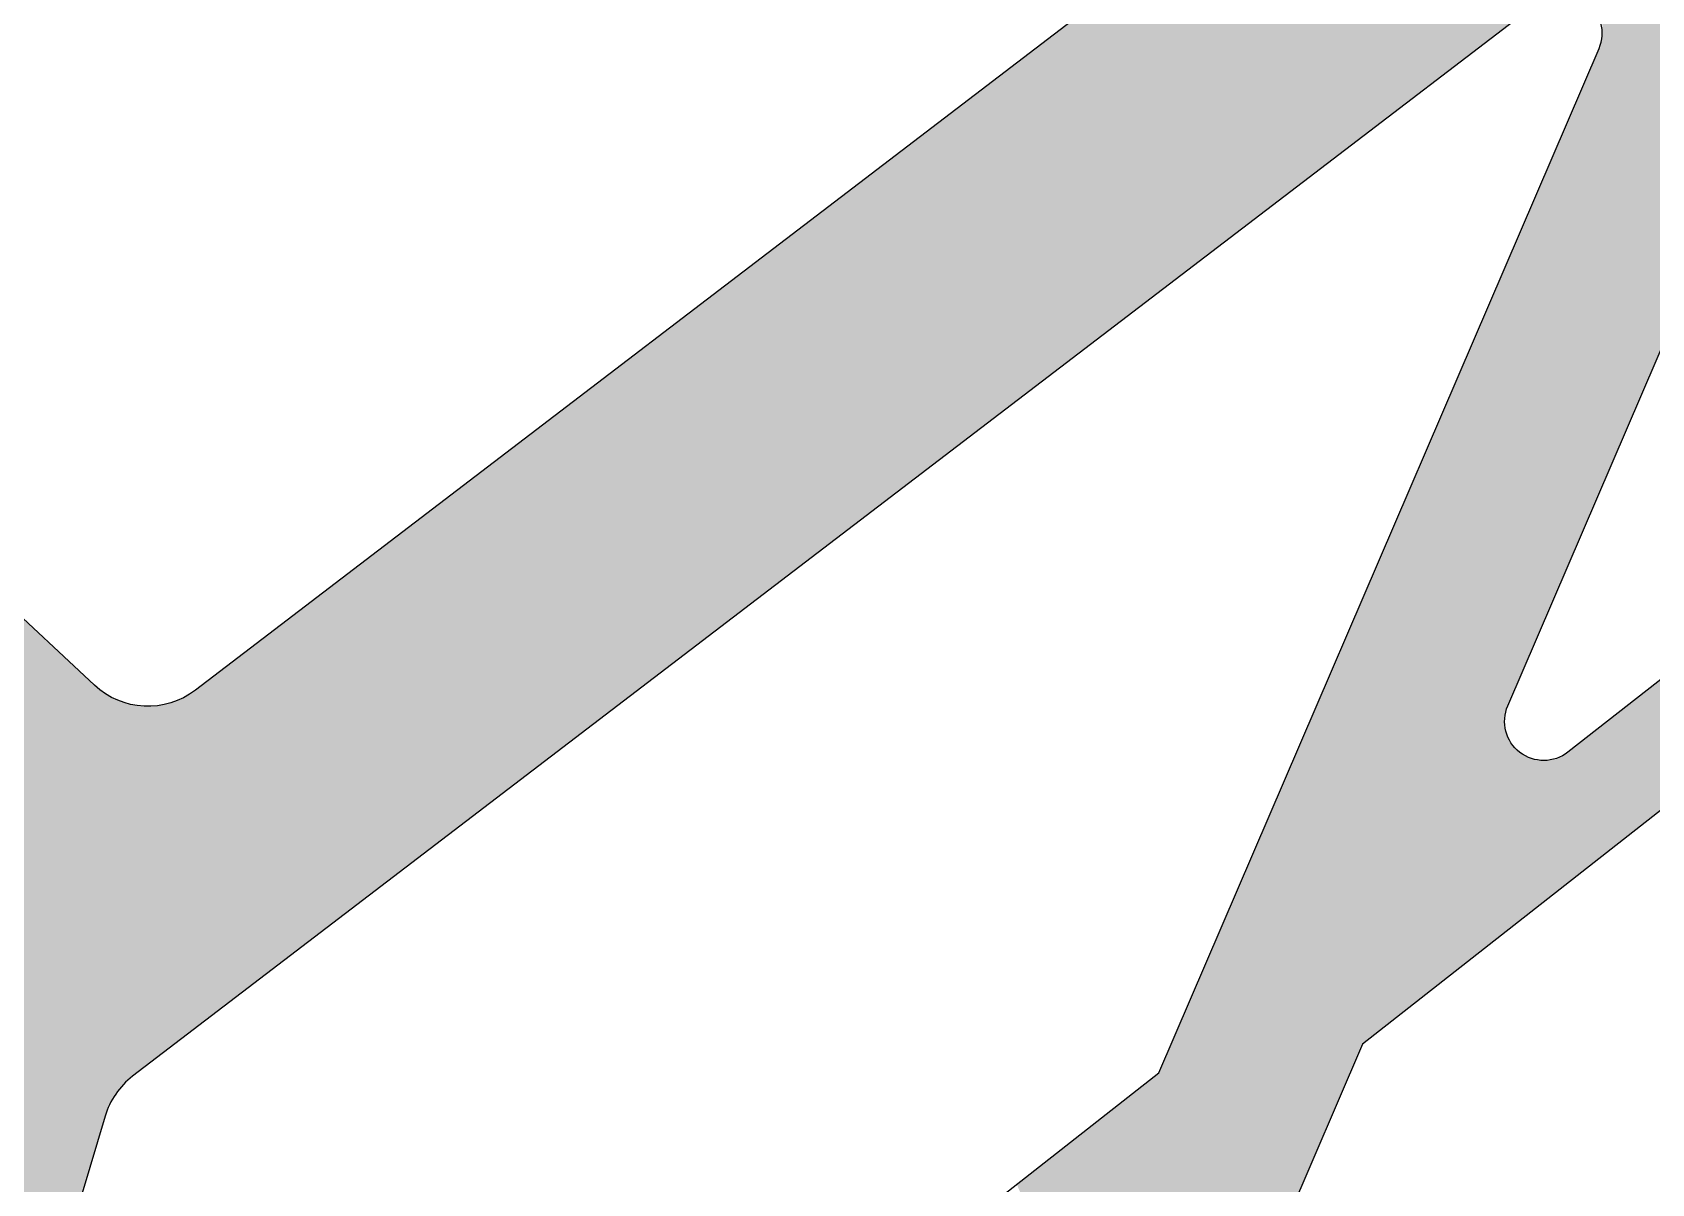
# Model space of a CAD drawing. Extents: x 181 to 485, y 440 to 775.
# Drawn here: x 397.7 to 439.02, y 576.16 to 605.55 of the extents above; entities that cross this region are included whole.
import ezdxf

# ---------------------------------------------------------------- set-up
doc = ezdxf.new("R2010")
doc.units = 0
doc.layers.add('LAYER_01', color=7, linetype='CONTINUOUS')

# ---------------------------------------------------------------- blocks, each defined once
blk = doc.blocks.new('*U1')
at = {"layer": 'LAYER_01', "linetype": 'CONTINUOUS'}
for points in [[(437.759, 605.557), (437.759, 629.942), (437.76, 605.536)], [(437.76, 605.536), (437.759, 629.942), (437.76, 629.942)], [(437.76, 593.972), (437.76, 629.942), (444.819, 610.408)], [(435.949, 606.178), (401.862, 588.759), (435.949, 614.808)], [(401.862, 580.129), (401.862, 588.759), (435.949, 606.178)], [(460.312, 602.208), (436.885, 587.178), (460.312, 605.548)], [(437.746, 593.939), (437.742, 605.352), (437.746, 605.372)], [(437.749, 593.947), (437.746, 605.372), (437.749, 605.392)], [(437.746, 593.939), (437.746, 605.372), (437.749, 593.947)], [(437.752, 593.953), (437.749, 605.392), (437.752, 605.412)], [(437.749, 593.947), (437.749, 605.392), (437.752, 593.953)], [(437.754, 593.959), (437.752, 605.412), (437.754, 605.433)], [(437.752, 593.953), (437.752, 605.412), (437.754, 593.959)], [(437.756, 593.964), (437.754, 605.433), (437.756, 605.453)], [(437.754, 593.959), (437.754, 605.433), (437.756, 593.964)], [(437.758, 593.967), (437.756, 605.453), (437.758, 605.474)], [(437.756, 593.964), (437.756, 605.453), (437.758, 593.967)], [(437.759, 593.97), (437.758, 605.474), (437.759, 605.495)], [(437.758, 593.967), (437.758, 605.474), (437.759, 593.97)], [(437.76, 593.972), (437.759, 605.516), (437.76, 605.536)], [(437.759, 593.972), (437.759, 605.495), (437.759, 605.516)], [(437.759, 593.972), (437.759, 605.516), (437.76, 593.972)], [(437.759, 593.97), (437.759, 605.495), (437.759, 593.972)], [(437.678, 593.783), (435.349, 599.721), (437.678, 605.145)], [(437.686, 593.801), (437.678, 605.145), (437.686, 605.162)], [(437.678, 593.783), (437.678, 605.145), (437.686, 593.801)], [(437.693, 593.817), (437.686, 605.162), (437.693, 605.18)], [(437.686, 593.801), (437.686, 605.162), (437.693, 593.817)], [(437.7, 593.833), (437.693, 605.18), (437.7, 605.198)], [(437.693, 593.817), (437.693, 605.18), (437.7, 593.833)], [(437.706, 593.848), (437.7, 605.198), (437.706, 605.217)], [(437.7, 593.833), (437.7, 605.198), (437.706, 593.848)], [(437.712, 593.862), (437.706, 605.217), (437.712, 605.235)], [(437.706, 593.848), (437.706, 605.217), (437.712, 593.862)], [(437.718, 593.876), (437.712, 605.235), (437.718, 605.254)], [(437.712, 593.862), (437.712, 605.235), (437.718, 593.876)], [(437.724, 593.889), (437.718, 605.254), (437.724, 605.273)], [(437.718, 593.876), (437.718, 605.254), (437.724, 593.889)], [(437.729, 593.9), (437.724, 605.273), (437.729, 605.293)], [(437.724, 593.889), (437.724, 605.273), (437.729, 593.9)], [(437.734, 593.911), (437.729, 605.293), (437.734, 605.312)], [(437.729, 593.9), (437.729, 605.293), (437.734, 593.911)], [(437.738, 593.922), (437.734, 605.312), (437.738, 605.332)], [(437.734, 593.911), (437.734, 605.312), (437.738, 593.922)], [(437.742, 593.931), (437.738, 605.332), (437.742, 605.352)], [(437.738, 593.922), (437.738, 605.332), (437.742, 593.931)], [(437.742, 593.931), (437.742, 605.352), (437.746, 593.939)], [(436.885, 583.838), (436.885, 587.178), (460.312, 602.208)], [(435.285, 588.152), (435.282, 599.564), (435.285, 599.573)], [(435.289, 588.172), (435.285, 599.573), (435.289, 599.582)], [(435.285, 588.152), (435.285, 599.573), (435.289, 588.172)], [(435.294, 588.191), (435.289, 599.582), (435.294, 599.592)], [(435.289, 588.172), (435.289, 599.582), (435.294, 588.191)], [(435.299, 588.211), (435.294, 599.592), (435.299, 599.603)], [(435.294, 588.191), (435.294, 599.592), (435.299, 588.211)], [(435.304, 588.23), (435.299, 599.603), (435.304, 599.615)], [(435.299, 588.211), (435.299, 599.603), (435.304, 588.23)], [(435.309, 588.25), (435.304, 599.615), (435.309, 599.628)], [(435.304, 588.23), (435.304, 599.615), (435.309, 588.25)], [(435.315, 588.268), (435.309, 599.628), (435.315, 599.642)], [(435.309, 588.25), (435.309, 599.628), (435.315, 588.268)], [(435.321, 588.287), (435.315, 599.642), (435.321, 599.656)], [(435.315, 588.268), (435.315, 599.642), (435.321, 588.287)], [(435.328, 588.306), (435.321, 599.656), (435.328, 599.671)], [(435.321, 588.287), (435.321, 599.656), (435.328, 588.306)], [(435.335, 588.324), (435.328, 599.671), (435.335, 599.687)], [(435.328, 588.306), (435.328, 599.671), (435.335, 588.324)], [(435.342, 588.342), (435.335, 599.687), (435.342, 599.704)], [(435.335, 588.324), (435.335, 599.687), (435.342, 588.342)], [(435.349, 588.36), (435.342, 599.704), (435.349, 599.721)], [(435.342, 588.342), (435.342, 599.704), (435.349, 588.36)], [(435.349, 588.36), (435.349, 599.721), (437.678, 593.783)], [(435.268, 582.57), (431.641, 591.086), (435.268, 599.532)], [(435.269, 588.008), (435.268, 599.532), (435.269, 599.534)], [(435.268, 587.966), (435.268, 599.532), (435.268, 587.987)], [(435.268, 587.987), (435.268, 599.532), (435.268, 599.532)], [(435.268, 587.987), (435.268, 599.532), (435.269, 588.008)], [(435.27, 588.029), (435.269, 599.534), (435.27, 599.537)], [(435.269, 588.008), (435.269, 599.534), (435.27, 588.029)], [(435.271, 588.05), (435.27, 599.537), (435.271, 599.54)], [(435.27, 588.029), (435.27, 599.537), (435.271, 588.05)], [(435.273, 588.07), (435.271, 599.54), (435.273, 599.545)], [(435.271, 588.05), (435.271, 599.54), (435.273, 588.07)], [(435.276, 588.091), (435.273, 599.545), (435.276, 599.55)], [(435.273, 588.07), (435.273, 599.545), (435.276, 588.091)], [(435.279, 588.111), (435.276, 599.55), (435.279, 599.557)], [(435.276, 588.091), (435.276, 599.55), (435.279, 588.111)], [(435.282, 588.132), (435.279, 599.557), (435.282, 599.564)], [(435.279, 588.111), (435.279, 599.557), (435.282, 588.132)], [(435.282, 588.132), (435.282, 599.564), (435.285, 588.152)], [(392.701, 554.838), (392.701, 595.033), (399.282, 576.968)], [(399.282, 576.968), (392.701, 595.033), (399.282, 588.886)], [(431.641, 579.725), (426.446, 578.993), (431.641, 591.086)], [(431.641, 579.725), (431.641, 591.086), (435.268, 582.57)], [(399.282, 576.968), (399.282, 588.886), (399.312, 577.069)], [(399.312, 577.069), (399.282, 588.886), (399.312, 588.859)], [(399.312, 577.069), (399.312, 588.859), (399.343, 577.172)], [(399.343, 577.172), (399.312, 588.859), (399.343, 588.832)], [(399.343, 577.172), (399.343, 588.832), (399.374, 577.277)], [(399.374, 577.277), (399.343, 588.832), (399.374, 588.805)], [(399.374, 577.277), (399.374, 588.805), (399.406, 577.386)], [(399.406, 577.386), (399.374, 588.805), (399.406, 588.779)], [(399.406, 577.386), (399.406, 588.779), (399.439, 577.496)], [(399.439, 577.496), (399.406, 588.779), (399.439, 588.754)], [(399.439, 577.496), (399.439, 588.754), (399.473, 577.61)], [(399.473, 577.61), (399.439, 588.754), (399.473, 588.729)], [(399.473, 577.61), (399.473, 588.729), (399.507, 577.725)], [(399.507, 577.725), (399.473, 588.729), (399.507, 588.705)], [(399.507, 577.725), (399.507, 588.705), (399.543, 577.843)], [(399.543, 577.843), (399.507, 588.705), (399.543, 588.681)], [(399.543, 577.843), (399.543, 588.681), (399.555, 577.884)], [(399.555, 577.884), (399.543, 588.681), (399.555, 588.673)], [(399.555, 577.884), (399.555, 588.673), (399.566, 577.921)], [(399.566, 577.921), (399.555, 588.673), (399.566, 588.666)], [(399.566, 577.921), (399.566, 588.666), (399.578, 577.958)], [(399.578, 577.958), (399.566, 588.666), (399.578, 588.658)], [(399.578, 577.958), (399.578, 588.658), (399.578, 577.958)], [(399.578, 577.958), (399.578, 588.658), (399.578, 588.658)], [(399.578, 577.958), (399.578, 588.658), (399.591, 577.995)], [(399.591, 577.995), (399.578, 588.658), (399.591, 588.65)], [(399.591, 577.995), (399.591, 588.65), (399.605, 578.031)], [(399.605, 578.031), (399.591, 588.65), (399.605, 588.641)], [(399.605, 578.031), (399.605, 588.641), (399.615, 578.057)], [(399.615, 578.057), (399.605, 588.641), (399.615, 588.635)], [(399.615, 578.057), (399.615, 588.635), (399.619, 578.068)], [(399.619, 578.068), (399.615, 588.635), (399.619, 588.632)], [(399.619, 578.068), (399.619, 588.632), (399.634, 578.104)], [(399.634, 578.104), (399.619, 588.632), (399.634, 588.624)], [(399.634, 578.104), (399.634, 588.624), (399.65, 578.14)], [(399.65, 578.14), (399.634, 588.624), (399.65, 588.614)], [(399.65, 578.14), (399.65, 588.614), (399.652, 578.144)], [(399.652, 578.144), (399.65, 588.614), (399.652, 588.613)], [(399.652, 578.144), (399.652, 588.613), (399.667, 578.175)], [(399.667, 578.175), (399.652, 588.613), (399.667, 588.605)], [(399.667, 578.175), (399.667, 588.605), (399.684, 578.211)], [(399.684, 578.211), (399.667, 588.605), (399.684, 588.595)], [(399.684, 578.211), (399.684, 588.595), (399.69, 578.222)], [(399.69, 578.222), (399.684, 588.595), (399.69, 588.592)], [(399.69, 578.222), (399.69, 588.592), (399.702, 578.246)], [(399.702, 578.246), (399.69, 588.592), (399.702, 588.585)], [(399.702, 578.246), (399.702, 588.585), (399.721, 578.281)], [(399.721, 578.281), (399.702, 588.585), (399.721, 588.575)], [(399.721, 578.281), (399.721, 588.575), (399.728, 578.294)], [(399.728, 578.294), (399.721, 588.575), (399.728, 588.571)], [(399.728, 578.294), (399.728, 588.571), (399.74, 578.315)], [(399.74, 578.315), (399.728, 588.571), (399.74, 588.565)], [(399.74, 578.315), (399.74, 588.565), (399.761, 578.349)], [(399.761, 578.349), (399.74, 588.565), (399.761, 588.555)], [(399.761, 578.349), (399.761, 588.555), (399.768, 578.361)], [(399.768, 578.361), (399.761, 588.555), (399.768, 588.552)], [(399.768, 578.361), (399.768, 588.552), (399.781, 578.383)], [(399.781, 578.383), (399.768, 588.552), (399.781, 588.545)], [(399.781, 578.383), (399.781, 588.545), (399.803, 578.416)], [(399.803, 578.416), (399.781, 588.545), (399.803, 588.535)], [(399.803, 578.416), (399.803, 588.535), (399.807, 578.423)], [(399.807, 578.423), (399.803, 588.535), (399.807, 588.533)], [(399.807, 578.423), (399.807, 588.533), (399.825, 578.449)], [(399.825, 578.449), (399.807, 588.533), (399.825, 588.525)], [(399.825, 578.449), (399.825, 588.525), (399.848, 578.481)], [(399.848, 578.481), (399.825, 588.525), (399.848, 588.515)], [(399.848, 578.481), (399.848, 588.515), (399.848, 578.482)], [(399.848, 578.482), (399.848, 588.515), (399.848, 588.515)], [(399.848, 578.482), (399.848, 588.515), (399.871, 578.514)], [(399.871, 578.514), (399.848, 588.515), (399.871, 588.505)], [(399.871, 578.514), (399.871, 588.505), (399.888, 578.536)], [(399.888, 578.536), (399.871, 588.505), (399.888, 588.497)], [(399.888, 578.536), (399.888, 588.497), (399.895, 578.545)], [(399.895, 578.545), (399.888, 588.497), (399.895, 588.495)], [(399.895, 578.545), (399.895, 588.495), (399.92, 578.576)], [(399.92, 578.576), (399.895, 588.495), (399.92, 588.485)], [(399.92, 578.576), (399.92, 588.485), (399.93, 578.588)], [(399.93, 578.588), (399.92, 588.485), (399.93, 588.481)], [(399.93, 578.588), (399.93, 588.481), (399.945, 578.606)], [(399.945, 578.606), (399.93, 588.481), (399.945, 588.475)], [(399.945, 578.606), (399.945, 588.475), (399.971, 578.636)], [(399.971, 578.636), (399.945, 588.475), (399.971, 588.466)], [(399.971, 578.636), (399.971, 588.466), (399.972, 578.637)], [(399.972, 578.637), (399.971, 588.466), (399.972, 588.465)], [(399.972, 578.637), (399.972, 588.465), (399.998, 578.666)], [(399.998, 578.666), (399.972, 588.465), (399.998, 588.456)], [(399.998, 578.666), (399.998, 588.456), (400.014, 578.683)], [(400.014, 578.683), (399.998, 588.456), (400.014, 588.451)], [(400.014, 578.683), (400.014, 588.451), (400.025, 578.695)], [(400.025, 578.695), (400.014, 588.451), (400.025, 588.447)], [(400.025, 578.695), (400.025, 588.447), (400.052, 578.723)], [(400.052, 578.723), (400.025, 588.447), (400.052, 588.439)], [(400.052, 578.723), (400.052, 588.439), (400.057, 578.727)], [(400.057, 578.727), (400.052, 588.439), (400.057, 588.437)], [(400.057, 578.727), (400.057, 588.437), (400.08, 578.75)], [(400.08, 578.75), (400.057, 588.437), (400.08, 588.43)], [(400.08, 578.75), (400.08, 588.43), (400.1, 578.769)], [(400.1, 578.769), (400.08, 588.43), (400.1, 588.424)], [(400.1, 578.769), (400.1, 588.424), (400.109, 578.777)], [(400.109, 578.777), (400.1, 588.424), (400.109, 588.422)], [(400.109, 578.777), (400.109, 588.422), (400.137, 578.804)], [(400.137, 578.804), (400.109, 588.422), (400.137, 588.414)], [(400.137, 578.804), (400.137, 588.414), (400.144, 578.809)], [(400.144, 578.809), (400.137, 588.414), (400.144, 588.412)], [(400.144, 578.809), (400.144, 588.412), (400.167, 578.83)], [(400.167, 578.83), (400.144, 588.412), (400.167, 588.407)], [(401.178, 579.606), (401.134, 588.408), (401.178, 588.419)], [(401.22, 579.639), (401.178, 588.419), (401.22, 588.432)], [(401.178, 579.606), (401.178, 588.419), (401.22, 579.639)], [(401.263, 579.671), (401.22, 588.432), (401.263, 588.445)], [(401.22, 579.639), (401.22, 588.432), (401.263, 579.671)], [(401.305, 579.703), (401.263, 588.445), (401.305, 588.459)], [(401.263, 579.671), (401.263, 588.445), (401.305, 579.703)], [(401.346, 579.735), (401.305, 588.459), (401.346, 588.474)], [(401.305, 579.703), (401.305, 588.459), (401.346, 579.735)], [(401.387, 579.766), (401.346, 588.474), (401.387, 588.49)], [(401.346, 579.735), (401.346, 588.474), (401.387, 579.766)], [(401.427, 579.797), (401.387, 588.49), (401.427, 588.506)], [(401.387, 579.766), (401.387, 588.49), (401.427, 579.797)], [(401.467, 579.827), (401.427, 588.506), (401.467, 588.523)], [(401.427, 579.797), (401.427, 588.506), (401.467, 579.827)], [(401.506, 579.857), (401.467, 588.523), (401.506, 588.542)], [(401.467, 579.827), (401.467, 588.523), (401.506, 579.857)], [(401.545, 579.887), (401.506, 588.542), (401.545, 588.56)], [(401.506, 579.857), (401.506, 588.542), (401.545, 579.887)], [(401.583, 579.916), (401.545, 588.56), (401.583, 588.58)], [(401.545, 579.887), (401.545, 588.56), (401.583, 579.916)], [(401.62, 579.944), (401.583, 588.58), (401.62, 588.6)], [(401.583, 579.916), (401.583, 588.58), (401.62, 579.944)], [(401.657, 579.972), (401.62, 588.6), (401.657, 588.621)], [(401.62, 579.944), (401.62, 588.6), (401.657, 579.972)], [(401.693, 580), (401.657, 588.621), (401.693, 588.643)], [(401.657, 579.972), (401.657, 588.621), (401.693, 580)], [(401.728, 580.027), (401.693, 588.643), (401.728, 588.665)], [(401.693, 580), (401.693, 588.643), (401.728, 580.027)], [(401.762, 580.053), (401.728, 588.665), (401.762, 588.687)], [(401.728, 580.027), (401.728, 588.665), (401.762, 580.053)], [(401.796, 580.079), (401.762, 588.687), (401.796, 588.711)], [(401.762, 580.053), (401.762, 588.687), (401.796, 580.079)], [(401.829, 580.104), (401.796, 588.711), (401.829, 588.734)], [(401.796, 580.079), (401.796, 588.711), (401.829, 580.104)], [(401.862, 580.129), (401.829, 588.734), (401.862, 588.759)], [(401.829, 580.104), (401.829, 588.734), (401.862, 580.129)], [(400.167, 578.83), (400.167, 588.407), (400.188, 578.847)], [(400.188, 578.847), (400.167, 588.407), (400.188, 588.401)], [(400.188, 578.847), (400.188, 588.401), (400.197, 578.855)], [(400.197, 578.855), (400.188, 588.401), (400.197, 588.399)], [(400.197, 578.855), (400.197, 588.399), (400.227, 578.879)], [(400.227, 578.879), (400.197, 588.399), (400.227, 588.393)], [(400.227, 578.879), (400.227, 588.393), (400.232, 578.883)], [(400.232, 578.883), (400.227, 588.393), (400.232, 588.391)], [(400.232, 578.883), (400.232, 588.391), (400.257, 578.903)], [(400.257, 578.903), (400.232, 588.391), (400.257, 588.386)], [(400.257, 578.903), (400.257, 588.386), (400.277, 578.918)], [(400.277, 578.918), (400.257, 588.386), (400.277, 588.382)], [(400.277, 578.918), (400.277, 588.382), (400.322, 578.952)], [(400.322, 578.952), (400.277, 588.382), (400.322, 588.375)], [(400.322, 578.952), (400.322, 588.375), (400.367, 578.987)], [(400.367, 578.987), (400.322, 588.375), (400.367, 588.368)], [(400.367, 578.987), (400.367, 588.368), (400.412, 579.021)], [(400.412, 579.021), (400.367, 588.368), (400.412, 588.362)], [(400.412, 579.021), (400.412, 588.362), (400.457, 579.056)], [(400.457, 579.056), (400.412, 588.362), (400.457, 588.357)], [(400.457, 579.056), (400.457, 588.357), (400.503, 579.091)], [(400.503, 579.091), (400.457, 588.357), (400.503, 588.353)], [(400.503, 579.091), (400.503, 588.353), (400.549, 579.126)], [(400.549, 579.126), (400.503, 588.353), (400.549, 588.35)], [(400.549, 579.126), (400.549, 588.35), (400.594, 579.161)], [(400.594, 579.161), (400.549, 588.35), (400.594, 588.349)], [(400.594, 579.161), (400.594, 588.349), (400.64, 579.196)], [(400.64, 579.196), (400.594, 588.349), (400.64, 588.348)], [(400.64, 579.196), (400.64, 588.348), (400.686, 579.231)], [(400.686, 579.231), (400.64, 588.348), (400.686, 588.348)], [(400.732, 579.265), (400.686, 588.348), (400.732, 588.35)], [(400.686, 579.231), (400.686, 588.348), (400.732, 579.265)], [(400.777, 579.3), (400.732, 588.35), (400.777, 588.352)], [(400.732, 579.265), (400.732, 588.35), (400.777, 579.3)], [(400.823, 579.335), (400.777, 588.352), (400.823, 588.356)], [(400.777, 579.3), (400.777, 588.352), (400.823, 579.335)], [(400.868, 579.37), (400.823, 588.356), (400.868, 588.36)], [(400.823, 579.335), (400.823, 588.356), (400.868, 579.37)], [(400.913, 579.404), (400.868, 588.36), (400.913, 588.366)], [(400.868, 579.37), (400.868, 588.36), (400.913, 579.404)], [(400.958, 579.438), (400.913, 588.366), (400.958, 588.372)], [(400.913, 579.404), (400.913, 588.366), (400.958, 579.438)], [(401.002, 579.472), (400.958, 588.372), (401.002, 588.38)], [(400.958, 579.438), (400.958, 588.372), (401.002, 579.472)], [(401.047, 579.506), (401.002, 588.38), (401.047, 588.388)], [(401.002, 579.472), (401.002, 588.38), (401.047, 579.506)], [(401.091, 579.54), (401.047, 588.388), (401.091, 588.398)], [(401.047, 579.506), (401.047, 588.388), (401.091, 579.54)], [(401.134, 579.573), (401.091, 588.398), (401.134, 588.408)], [(401.091, 579.54), (401.091, 588.398), (401.134, 579.573)], [(401.134, 579.573), (401.134, 588.408), (401.178, 579.606)], [(435.268, 582.57), (435.268, 587.966), (435.268, 582.57)], [(435.268, 582.57), (435.268, 587.966), (435.268, 587.945)], [(435.268, 582.57), (435.268, 587.945), (435.269, 582.57)], [(435.269, 582.57), (435.268, 587.945), (435.269, 587.924)], [(435.269, 582.57), (435.269, 587.924), (435.27, 582.571)], [(435.27, 582.571), (435.269, 587.924), (435.27, 587.903)], [(435.27, 582.571), (435.27, 587.903), (435.271, 582.572)], [(435.271, 582.572), (435.27, 587.903), (435.271, 587.881)], [(435.271, 582.572), (435.271, 587.881), (435.273, 582.574)], [(435.273, 582.574), (435.271, 587.881), (435.273, 587.86)], [(435.273, 582.574), (435.273, 587.86), (435.276, 582.576)], [(435.276, 582.576), (435.273, 587.86), (435.276, 587.839)], [(435.276, 582.576), (435.276, 587.839), (435.279, 582.578)], [(435.279, 582.578), (435.276, 587.839), (435.279, 587.818)], [(435.279, 582.578), (435.279, 587.818), (435.282, 582.581)], [(435.282, 582.581), (435.279, 587.818), (435.282, 587.797)], [(435.282, 582.581), (435.282, 587.797), (435.286, 582.584)], [(435.286, 582.584), (435.282, 587.797), (435.286, 587.776)], [(435.286, 582.584), (435.286, 587.776), (435.29, 582.587)], [(435.29, 582.587), (435.286, 587.776), (435.29, 587.755)], [(435.29, 582.587), (435.29, 587.755), (435.295, 582.591)], [(435.295, 582.591), (435.29, 587.755), (435.295, 587.734)], [(435.295, 582.591), (435.295, 587.734), (435.3, 582.595)], [(435.3, 582.595), (435.295, 587.734), (435.3, 587.713)], [(435.3, 582.595), (435.3, 587.713), (435.306, 582.599)], [(435.306, 582.599), (435.3, 587.713), (435.306, 587.692)], [(435.306, 582.599), (435.306, 587.692), (435.312, 582.604)], [(435.312, 582.604), (435.306, 587.692), (435.312, 587.672)], [(435.312, 582.604), (435.312, 587.672), (435.318, 582.609)], [(435.318, 582.609), (435.312, 587.672), (435.318, 587.651)], [(435.318, 582.609), (435.318, 587.651), (435.325, 582.615)], [(435.325, 582.615), (435.318, 587.651), (435.325, 587.631)], [(435.325, 582.615), (435.325, 587.631), (435.333, 582.62)], [(435.333, 582.62), (435.325, 587.631), (435.333, 587.611)], [(435.333, 582.62), (435.333, 587.611), (435.34, 582.626)], [(435.34, 582.626), (435.333, 587.611), (435.34, 587.591)], [(435.34, 582.626), (435.34, 587.591), (435.349, 582.633)], [(435.349, 582.633), (435.34, 587.591), (435.349, 587.572)], [(435.349, 582.633), (435.349, 587.572), (435.357, 582.639)], [(435.357, 582.639), (435.349, 587.572), (435.357, 587.552)], [(435.357, 582.639), (435.357, 587.552), (435.366, 582.647)], [(435.366, 582.647), (435.357, 587.552), (435.366, 587.533)], [(435.366, 582.647), (435.366, 587.533), (435.375, 582.654)], [(435.375, 582.654), (435.366, 587.533), (435.375, 587.514)], [(435.375, 582.654), (435.375, 587.514), (435.385, 582.662)], [(435.385, 582.662), (435.375, 587.514), (435.385, 587.495)], [(435.385, 582.662), (435.385, 587.495), (435.395, 582.669)], [(435.395, 582.669), (435.385, 587.495), (435.395, 587.477)], [(435.395, 582.669), (435.395, 587.477), (435.406, 582.678)], [(435.406, 582.678), (435.395, 587.477), (435.406, 587.458)], [(435.406, 582.678), (435.406, 587.458), (435.417, 582.686)], [(435.417, 582.686), (435.406, 587.458), (435.417, 587.44)], [(435.417, 582.686), (435.417, 587.44), (435.428, 582.695)], [(435.428, 582.695), (435.417, 587.44), (435.428, 587.423)], [(435.428, 582.695), (435.428, 587.423), (435.439, 582.704)], [(435.439, 582.704), (435.428, 587.423), (435.439, 587.405)], [(435.439, 582.704), (435.439, 587.405), (435.451, 582.713)], [(435.451, 582.713), (435.439, 587.405), (435.451, 587.388)], [(435.451, 582.713), (435.451, 587.388), (435.463, 582.723)], [(435.463, 582.723), (435.451, 587.388), (435.463, 587.371)], [(435.463, 582.723), (435.463, 587.371), (435.476, 582.732)], [(435.476, 582.732), (435.463, 587.371), (435.476, 587.355)], [(435.476, 582.732), (435.476, 587.355), (435.488, 582.742)], [(435.488, 582.742), (435.476, 587.355), (435.488, 587.339)], [(435.488, 582.742), (435.488, 587.339), (435.501, 582.753)], [(435.501, 582.753), (435.488, 587.339), (435.501, 587.323)], [(435.501, 582.753), (435.501, 587.323), (435.514, 582.763)], [(435.514, 582.763), (435.501, 587.323), (435.514, 587.308)], [(435.514, 582.763), (435.514, 587.308), (435.528, 582.773)], [(435.528, 582.773), (435.514, 587.308), (435.528, 587.292)], [(435.528, 582.773), (435.528, 587.292), (435.542, 582.784)], [(435.542, 582.784), (435.528, 587.292), (435.542, 587.278)], [(435.542, 582.784), (435.542, 587.278), (435.556, 582.795)], [(435.556, 582.795), (435.542, 587.278), (435.556, 587.263)], [(435.556, 582.795), (435.556, 587.263), (435.57, 582.806)], [(435.57, 582.806), (435.556, 587.263), (435.57, 587.249)], [(435.57, 582.806), (435.57, 587.249), (435.584, 582.817)], [(435.584, 582.817), (435.57, 587.249), (435.584, 587.235)], [(435.584, 582.817), (435.584, 587.235), (435.599, 582.829)], [(435.599, 582.829), (435.584, 587.235), (435.599, 587.222)], [(435.599, 582.829), (435.599, 587.222), (435.613, 582.84)], [(435.613, 582.84), (435.599, 587.222), (435.613, 587.209)], [(435.613, 582.84), (435.613, 587.209), (435.628, 582.852)], [(435.628, 582.852), (435.613, 587.209), (435.628, 587.197)], [(435.628, 582.852), (435.628, 587.197), (435.643, 582.864)], [(435.643, 582.864), (435.628, 587.197), (435.643, 587.184)], [(435.643, 582.864), (435.643, 587.184), (435.658, 582.876)], [(435.658, 582.876), (435.643, 587.184), (435.658, 587.172)], [(435.658, 582.876), (435.658, 587.172), (435.674, 582.888)], [(435.674, 582.888), (435.658, 587.172), (435.674, 587.161)], [(436.885, 583.838), (436.87, 587.166), (436.885, 587.178)], [(435.674, 582.888), (435.674, 587.161), (435.689, 582.9)], [(435.689, 582.9), (435.674, 587.161), (435.689, 587.149)], [(435.689, 582.9), (435.689, 587.149), (435.705, 582.912)], [(435.705, 582.912), (435.689, 587.149), (435.705, 587.138)], [(435.705, 582.912), (435.705, 587.138), (435.721, 582.925)], [(435.721, 582.925), (435.705, 587.138), (435.721, 587.128)], [(435.721, 582.925), (435.721, 587.128), (435.738, 582.938)], [(435.738, 582.938), (435.721, 587.128), (435.738, 587.117)], [(435.738, 582.938), (435.738, 587.117), (435.755, 582.952)], [(435.755, 582.952), (435.738, 587.117), (435.755, 587.107)], [(435.755, 582.952), (435.755, 587.107), (435.772, 582.965)], [(435.772, 582.965), (435.755, 587.107), (435.772, 587.097)], [(435.772, 582.965), (435.772, 587.097), (435.79, 582.979)], [(435.79, 582.979), (435.772, 587.097), (435.79, 587.087)], [(435.79, 582.979), (435.79, 587.087), (435.808, 582.993)], [(435.808, 582.993), (435.79, 587.087), (435.808, 587.077)], [(435.808, 582.993), (435.808, 587.077), (435.826, 583.007)], [(435.826, 583.007), (435.808, 587.077), (435.826, 587.068)], [(435.826, 583.007), (435.826, 587.068), (435.844, 583.021)], [(435.844, 583.021), (435.826, 587.068), (435.844, 587.059)], [(435.844, 583.021), (435.844, 587.059), (435.863, 583.036)], [(435.863, 583.036), (435.844, 587.059), (435.863, 587.051)], [(435.863, 583.036), (435.863, 587.051), (435.881, 583.051)], [(435.881, 583.051), (435.863, 587.051), (435.881, 587.043)], [(435.881, 583.051), (435.881, 587.043), (435.9, 583.066)], [(435.9, 583.066), (435.881, 587.043), (435.9, 587.035)], [(435.9, 583.066), (435.9, 587.035), (435.92, 583.081)], [(435.92, 583.081), (435.9, 587.035), (435.92, 587.028)], [(435.92, 583.081), (435.92, 587.028), (435.939, 583.096)], [(435.939, 583.096), (435.92, 587.028), (435.939, 587.021)], [(435.939, 583.096), (435.939, 587.021), (435.959, 583.112)], [(435.959, 583.112), (435.939, 587.021), (435.959, 587.014)], [(435.959, 583.112), (435.959, 587.014), (435.979, 583.127)], [(435.979, 583.127), (435.959, 587.014), (435.979, 587.008)], [(435.979, 583.127), (435.979, 587.008), (435.999, 583.143)], [(435.999, 583.143), (435.979, 587.008), (435.999, 587.002)], [(435.999, 583.143), (435.999, 587.002), (436.02, 583.159)], [(436.02, 583.159), (435.999, 587.002), (436.02, 586.996)], [(436.02, 583.159), (436.02, 586.996), (436.04, 583.175)], [(436.04, 583.175), (436.02, 586.996), (436.04, 586.991)], [(436.04, 583.175), (436.04, 586.991), (436.061, 583.191)], [(436.061, 583.191), (436.04, 586.991), (436.061, 586.987)], [(436.061, 583.191), (436.061, 586.987), (436.081, 583.207)], [(436.081, 583.207), (436.061, 586.987), (436.081, 586.983)], [(436.081, 583.207), (436.081, 586.983), (436.102, 583.224)], [(436.102, 583.224), (436.081, 586.983), (436.102, 586.979)], [(436.102, 583.224), (436.102, 586.979), (436.123, 583.24)], [(436.123, 583.24), (436.102, 586.979), (436.123, 586.976)], [(436.123, 583.24), (436.123, 586.976), (436.144, 583.257)], [(436.144, 583.257), (436.123, 586.976), (436.144, 586.973)], [(436.144, 583.257), (436.144, 586.973), (436.166, 583.274)], [(436.166, 583.274), (436.144, 586.973), (436.166, 586.97)], [(436.166, 583.274), (436.166, 586.97), (436.187, 583.29)], [(436.187, 583.29), (436.166, 586.97), (436.187, 586.968)], [(436.187, 583.29), (436.187, 586.968), (436.208, 583.307)], [(436.208, 583.307), (436.187, 586.968), (436.208, 586.967)], [(436.208, 583.307), (436.208, 586.967), (436.23, 583.324)], [(436.23, 583.324), (436.208, 586.967), (436.23, 586.966)], [(436.23, 583.324), (436.23, 586.966), (436.251, 583.341)], [(436.251, 583.341), (436.23, 586.966), (436.251, 586.965)], [(436.251, 583.341), (436.251, 586.965), (436.273, 583.357)], [(436.273, 583.357), (436.251, 586.965), (436.273, 586.965)], [(436.273, 583.357), (436.273, 586.965), (436.294, 583.374)], [(436.294, 583.374), (436.273, 586.965), (436.294, 586.965)], [(436.315, 583.391), (436.294, 586.965), (436.315, 586.966)], [(436.294, 583.374), (436.294, 586.965), (436.315, 583.391)], [(436.337, 583.408), (436.315, 586.966), (436.337, 586.967)], [(436.315, 583.391), (436.315, 586.966), (436.337, 583.408)], [(436.358, 583.424), (436.337, 586.967), (436.358, 586.969)], [(436.337, 583.408), (436.337, 586.967), (436.358, 583.424)], [(436.379, 583.441), (436.358, 586.969), (436.379, 586.971)], [(436.358, 583.424), (436.358, 586.969), (436.379, 583.441)], [(436.4, 583.458), (436.379, 586.971), (436.4, 586.974)], [(436.379, 583.441), (436.379, 586.971), (436.4, 583.458)], [(436.422, 583.474), (436.4, 586.974), (436.422, 586.977)], [(436.4, 583.458), (436.4, 586.974), (436.422, 583.474)], [(436.443, 583.491), (436.422, 586.977), (436.443, 586.98)], [(436.422, 583.474), (436.422, 586.977), (436.443, 583.491)], [(436.463, 583.507), (436.443, 586.98), (436.463, 586.984)], [(436.443, 583.491), (436.443, 586.98), (436.463, 583.507)], [(436.484, 583.523), (436.463, 586.984), (436.484, 586.989)], [(436.463, 583.507), (436.463, 586.984), (436.484, 583.523)], [(436.505, 583.539), (436.484, 586.989), (436.505, 586.994)], [(436.484, 583.523), (436.484, 586.989), (436.505, 583.539)], [(436.525, 583.555), (436.505, 586.994), (436.525, 586.999)], [(436.505, 583.539), (436.505, 586.994), (436.525, 583.555)], [(436.546, 583.571), (436.525, 586.999), (436.546, 587.004)], [(436.525, 583.555), (436.525, 586.999), (436.546, 583.571)], [(436.566, 583.587), (436.546, 587.004), (436.566, 587.01)], [(436.546, 583.571), (436.546, 587.004), (436.566, 583.587)], [(436.586, 583.603), (436.566, 587.01), (436.586, 587.017)], [(436.566, 583.587), (436.566, 587.01), (436.586, 583.603)], [(436.605, 583.618), (436.586, 587.017), (436.605, 587.024)], [(436.586, 583.603), (436.586, 587.017), (436.605, 583.618)], [(436.625, 583.633), (436.605, 587.024), (436.625, 587.031)], [(436.605, 583.618), (436.605, 587.024), (436.625, 583.633)], [(436.644, 583.649), (436.625, 587.031), (436.644, 587.038)], [(436.625, 583.633), (436.625, 587.031), (436.644, 583.649)], [(436.663, 583.663), (436.644, 587.038), (436.663, 587.046)], [(436.644, 583.649), (436.644, 587.038), (436.663, 583.663)], [(436.682, 583.678), (436.663, 587.046), (436.682, 587.055)], [(436.663, 583.663), (436.663, 587.046), (436.682, 583.678)], [(436.7, 583.693), (436.682, 587.055), (436.7, 587.063)], [(436.682, 583.678), (436.682, 587.055), (436.7, 583.693)], [(436.719, 583.707), (436.7, 587.063), (436.719, 587.072)], [(436.7, 583.693), (436.7, 587.063), (436.719, 583.707)], [(436.736, 583.721), (436.719, 587.072), (436.736, 587.082)], [(436.719, 583.707), (436.719, 587.072), (436.736, 583.721)], [(436.754, 583.735), (436.736, 587.082), (436.754, 587.091)], [(436.736, 583.721), (436.736, 587.082), (436.754, 583.735)], [(436.772, 583.749), (436.754, 587.091), (436.772, 587.101)], [(436.754, 583.735), (436.754, 587.091), (436.772, 583.749)], [(436.789, 583.762), (436.772, 587.101), (436.789, 587.111)], [(436.772, 583.749), (436.772, 587.101), (436.789, 583.762)], [(436.806, 583.775), (436.789, 587.111), (436.806, 587.122)], [(436.789, 583.762), (436.789, 587.111), (436.806, 583.775)], [(436.822, 583.788), (436.806, 587.122), (436.822, 587.133)], [(436.806, 583.775), (436.806, 587.122), (436.822, 583.788)], [(436.838, 583.801), (436.822, 587.133), (436.838, 587.144)], [(436.822, 583.788), (436.822, 587.133), (436.838, 583.801)], [(436.854, 583.813), (436.838, 587.144), (436.854, 587.155)], [(436.838, 583.801), (436.838, 587.144), (436.854, 583.813)], [(436.87, 583.826), (436.854, 587.155), (436.87, 587.166)], [(436.854, 583.813), (436.854, 587.155), (436.87, 583.826)], [(436.87, 583.826), (436.87, 587.166), (436.885, 583.838)], [(426.446, 567.631), (426.446, 578.993), (431.641, 579.725)], [(426.446, 567.631), (422.819, 576.148), (426.446, 578.993)]]:
    blk.add_solid(points, dxfattribs=at)

msp = doc.modelspace()

# ---------------------------------------------------------------- linework, layer by layer
at = {"layer": 'LAYER_01'}
for p, q in [((399.282, 588.886), (362.449, 623.288)), ((435.949, 614.808), (401.862, 588.759)), ((435.349, 588.36), (446.241, 613.72)), ((465.983, 609.995), (436.885, 587.178)), ((436.152, 606.334), (400.257, 578.903)), ((426.446, 578.993), (437.678, 605.145)), ((460.312, 602.208), (431.641, 579.725)), ((431.641, 579.725), (421.218, 555.457)), ((394.277, 553.767), (426.446, 578.993)), ((399.555, 577.884), (392.701, 554.838))]:
    msp.add_line(p, q, dxfattribs=at)
for centre, radius, start, end in [((436.76, 605.539), 1, 336.7569, 127.3868), ((401.472, 577.314), 2, 127.3868, 163.438)]:
    msp.add_arc(centre, radius, start, end, dxfattribs=at)
at = {"layer": 'LAYER_01', "extrusion": (0, 0, -1)}
for centre, radius, start, end in [((-400.647, 590.348), 2, 232.6132, 313.0448), ((-436.268, 587.965), 1, 231.898, 23.2431)]:
    msp.add_arc(centre, radius, start, end, dxfattribs=at)

# ---------------------------------------------------------------- block references
at = {"layer": 'LAYER_01'}
msp.add_blockref('*U1', (0, 0), dxfattribs=at)

doc.saveas('drawing.dxf')
